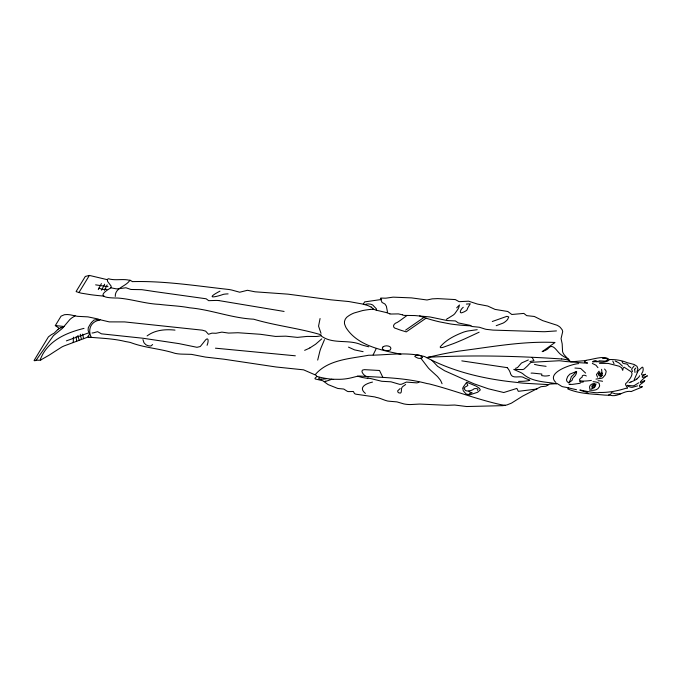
<?xml version="1.0" encoding="UTF-8"?>
<svg xmlns="http://www.w3.org/2000/svg" width="682" height="682" viewBox="0 0 682 682"><rect width="100%" height="100%" fill="white"/><g stroke="black" fill="none" stroke-linecap="round" stroke-linejoin="round"><path stroke-width="1.02" d="M73.247 342.56L73.426 337.138M100.143 319.756L109.265 321.887L124.601 321.913L202.298 330.165L205.64 331.145L208.487 334.299L211.974 333.14L215.972 333.268L221.863 332.117L228.555 333.08L237.941 332.731L260.456 334.291L275.537 336.431L285.792 336.166L297.429 337.385L307.062 336.422L315.749 336.499A17.007 8.713 -4.6 0 0 318.127 336.32L321.017 335.723A1.458 0.75 -4.6 0 0 321.29 335.229L320.54 334.674A5.814 2.975 -4.6 0 1 319.858 334.453C298.153 328.093 275.434 325.672 253.661 319.193C231.871 318.17 210.926 309.628 189.664 307.812C179.588 305.851 169.324 305.638 159.145 304.343C145.155 303.754 131.558 299.04 117.884 298.043C106.46 297.966 95.054 297.02 110.612 288.034A7.903 4.049 -4.6 0 0 111.081 286.048L107.637 281.487L107.313 279.68A3.546 1.816 -4.6 0 1 108.378 278.716C115.966 281.155 124.567 277.941 131.669 281.044A16.914 8.661 -4.6 0 1 132.138 281.632C164.251 280.72 196.791 285.963 228.956 289.5A32.608 16.7 -4.6 0 1 231.982 290.097L239.714 292.228L247.421 290.293L255.068 291.811L288.026 294.155L331.043 299.841L348.8 301.538L363.318 304.172L364.614 301.904L381.63 299.458L380.428 298.426L380.752 298.068L384.989 298.187A6.982 3.572 -4.6 0 0 386.549 298.085L393.113 297.147L411.596 297.898L427.017 299.986L432.192 298.861L437.793 298.605L455.312 299.568L459.114 301.666L468.611 301.197L477.434 304.07L487.715 306.039L495.013 309.389L507.817 311.503L511.79 314.487L523.844 313.413L526.657 315.63L534.33 316.474L542.684 320.625L557.049 325.246A22.924 11.739 -4.6 0 1 560.229 327.334L562.215 329.824L562.693 331.605L561.064 338.613L562.181 343.881L562.565 351.562A28.635 14.663 -4.6 0 0 565.165 355.868L570.638 361.835L583.758 360.761A18.022 9.224 -4.6 0 0 587.594 360.028C593.451 359.312 605.062 355.058 609.154 359.55C615.198 359.354 621.455 360.241 627.252 362.696A36.632 18.755 -4.6 0 0 629.418 363.225L634.226 364.512L636.988 366.311L637.926 368.86L636.877 372.031L642.163 367.197L642.828 367.283L643.203 369.132A33.06 16.931 -4.6 0 1 642.657 371.988C637.977 378.655 650.5 371.554 643.262 375.535C638.855 379.686 649.085 375.228 647.269 375.867C643.893 377.751 635.002 386.259 644.797 380.454C644.822 382.457 636.971 385.032 639.972 386.89A3.052 1.56 -4.6 0 0 640.509 386.967C647.789 385.194 632.197 390.846 631.344 391.545C624.064 390.002 618.003 397.563 610.271 395.245A57.459 29.42 -4.6 0 1 604.576 395.091C591.695 393.846 579.913 393.983 567.791 388.953A1.236 0.631 -4.6 0 1 567.995 388.544L568.788 387.853L562.659 386.72A6.377 3.265 -4.6 0 1 561.277 386.106L557.356 383.659L549.692 384.068L545.967 386.174L540.92 386.703L522.634 396.123L511.44 403.147L506.931 404.938L502.89 405.662L466.633 406.532L454.689 405.031L447.077 405.296L419.882 404.068A34.381 17.604 -4.6 0 0 417.555 404.179L410.59 404.554A19.156 9.804 -4.6 0 1 403.821 403.906L396.967 401.894L390.547 401.348A41.687 21.347 -4.6 0 1 387.538 401.025C383.318 399.967 380.113 397.964 375.773 397.282A7.852 4.015 -4.6 0 0 375.015 396.958L355.748 394.162L354.487 393.574L353.387 391.477L348.698 391.604A4.314 2.208 -4.6 0 1 347.411 391.366L343.779 389.055L337.786 388.459L328.102 384.597L322.842 380.761L315.22 378.962L314.922 378.374L316.712 376.575L316.286 375.356L303.584 369.84L276.04 366.984L224.02 359.209L205.444 357.078L191.386 354.359L182.009 354.128A21.952 11.236 -4.6 0 1 174.788 353.276C160.236 348.562 144.823 347.999 130.433 342.483A56.921 29.147 -4.6 0 0 125.539 341.563C113.459 338.528 101.183 338.298 88.907 337.164A5.124 2.626 -4.6 0 1 88.106 336.823L88.021 336.72A1.279 0.656 -4.6 0 1 87.893 336.439L88.916 335.16A5.499 2.813 -4.6 0 0 89.436 334.282L88.31 330.932A12.046 6.172 -4.6 0 1 88.114 330.284L88.293 327.65L89.956 324.751A83.63 42.821 -4.6 0 1 91.482 322.484M574.338 376.447L572.769 378.28A7.084 3.623 -4.6 0 0 572.582 378.663L572.198 380.01A5.712 2.924 -4.6 0 1 571.925 380.471L568.797 382.79L567.492 381.954A10.452 5.354 -4.6 0 1 566.895 381.093L566.785 380.888A10.486 5.371 -4.6 0 1 566.554 379.507L567.646 376.583L569.854 374.137L576.58 371.443L576.52 372.21M115.258 296.457C114.926 288.801 123.374 286.934 127.884 282.655A27.715 14.194 -4.6 0 0 130.032 280.046M207.072 345.288C208.88 341.128 208.632 335.297 204.131 341.733A79.291 40.596 -4.6 0 0 203.449 342.654L200.261 346.541L196.953 347.3L178.923 343.609L142.981 338.246L101.439 333.83L97.62 331.682L95.011 332.398A5.754 2.95 -4.6 0 1 92.061 333.004M100.066 319.781L99.197 320.08A3.308 1.696 -4.6 0 0 99.188 319.739L98.421 319.15A5.584 2.856 -4.6 0 0 97.884 318.954L87.952 316.874L77.688 316.337A16.24 8.32 -4.6 0 1 76.248 316.081L70.195 314.828A34.91 17.877 -4.6 0 0 67.254 314.53L64.44 314.709L61.065 316.158L55.319 325.57L59.377 328.46A8.627 4.416 -4.6 0 1 60.903 327.786M595.539 385.5L595.906 383.736M317.693 360.087L319.875 351.17A170.892 87.501 -4.6 0 1 320.719 348.613L324.487 339.636M599.828 371.937L598.429 374.026A4.552 2.336 -4.6 0 0 598.438 374.384L598.881 375.339A25.37 12.992 -4.6 0 0 599.103 375.654L601.618 375.688A0.87 0.443 -4.6 0 0 601.933 375.526L602.121 375.271A5.013 2.566 -4.6 0 0 602.189 375.083L601.592 369.32M637.772 371.571L634.2 379.78M389.882 313.873L387.163 312.757L387.299 312.075A19.002 9.727 -4.6 0 0 387.393 311.555L386.379 306.218L385.057 304.146A6.394 3.274 -4.6 0 0 384.401 303.72L382.005 302.424L381.417 300.788A11.313 5.788 -4.6 0 0 380.761 299.645M320.071 318.528L318.554 326.124L321.009 333.362M373.122 354.904L376.311 348.459M40.264 359.388L42.454 354.776A93.997 48.132 -4.6 0 1 43.324 353.242A82.812 42.403 -4.6 0 1 46.282 348.996C55.557 337.334 69.982 331.87 84.005 328.374M568.797 382.79L570.007 380.496A17.723 9.071 -4.6 0 0 570.587 379.158L571.346 376.609A4.356 2.234 -4.6 0 1 571.678 376.293L572.087 375.987A17.826 9.13 -4.6 0 1 572.548 375.697L576.58 371.443M104.406 290.344L107.159 284.897M101.55 290.2L104.661 284.181M98.285 289.594L101.396 283.601M639.656 375.714L639.29 376.387A17.715 9.071 -4.6 0 1 638.727 377.231L636.758 379.039M634.652 369.312L634.985 372.466M78.882 292.638L89.385 275.417L107.313 279.68M91.482 322.484L94.031 320.02L97.202 319.585A15.464 7.92 -4.6 0 1 98.012 319.713L98.336 319.773M315.186 374.708C327.94 359.55 350.446 358.664 368.612 355.245C387.171 355.228 406.77 351.503 424.852 356.66C453.053 371.937 484.612 379.124 516.317 382.355A116.17 59.487 -4.6 0 0 523.068 383.156L548.422 384.631M611.26 393.437L611.174 393.54A4.944 2.532 -4.6 0 1 610.603 394.111L608.583 394.946M319.347 377.325L318.724 378.74L320.872 379.175A11.747 6.01 -4.6 0 0 321.29 379.175M152.632 344.546L151.046 345.893A1.245 0.639 -4.6 0 1 150.603 345.996L149.06 345.893A7.996 4.092 -4.6 0 1 148.275 345.706L147.517 345.476A9.318 4.765 -4.6 0 1 145.726 344.606L143.97 342.731L142.956 339.593M593.391 385.5L594.107 385.279A4.962 2.54 -4.6 0 1 594.576 385.296L594.661 385.296M456.684 307.846L459.446 304.965L458.858 307.292A78.677 40.289 -4.6 0 1 458.023 309.117L454.741 313.754A24.91 12.753 -4.6 0 1 453.249 315.075L447.383 318.741M463.24 307.284C460.469 309.253 458.108 314.939 463.513 312.1A12.736 6.522 -4.6 0 0 464.74 311.546L466.411 310.523A5.712 2.924 -4.6 0 0 466.965 309.952L467.895 307.727A13.035 6.675 -4.6 0 1 468.321 306.968L470.256 303.797L466.377 304.087M477.417 390.3L477.494 390.223A16.223 8.312 -4.6 0 0 477.698 389.985L477.92 389.064L476.624 388.629A4.041 2.072 -4.6 0 0 475.465 388.578L475.235 388.587A3.035 1.552 -4.6 0 0 474.118 388.766C471.842 391.17 463.274 392.832 464.578 387.495A3.487 1.782 -4.6 0 1 465.047 387.103L467.562 385.705A1.995 1.023 -4.6 0 0 467.818 385.356L466.906 383.446M599.018 371.161L596.435 374.571L597.603 377.223M634.107 365.91L631.609 369.09L632.512 371.571M321.751 338.86L315.664 344.18L309.935 347.88M635.82 368.067L635.488 368.374A10.477 5.362 -4.6 0 0 634.627 369.303M57.91 329.466L54.134 333.183L51.892 334.376A54.569 27.936 -4.6 0 0 50.587 335.22L48.422 336.865L34.117 360.428A4.74 2.421 -4.6 0 0 34.194 360.676L35.106 360.701A5.124 2.626 -4.6 0 0 36.325 359.943L53.418 335.655L62.309 328.451L69.828 319.56A29.19 14.944 -4.6 0 1 72.062 317.744L75.122 315.834M638.812 382.764L634.217 385.569A4.194 2.148 -4.6 0 1 632.564 385.842L627.133 385.364L628.088 386.225A10.707 5.482 -4.6 0 0 628.847 386.626L630.961 387.257A3.964 2.029 -4.6 0 0 632.393 387.308L637.542 385.867M383.173 346.857L384.401 346.183A2.771 1.415 -4.6 0 1 384.972 346.03C387.333 345.22 392.815 346.703 390.292 349.926A2.029 1.04 -4.6 0 1 389.806 350.198L388.058 350.582M400.181 388.518L397.597 390.939L398.118 392.423A5.661 2.898 -4.6 0 0 399.115 392.926C402.542 394.247 400.718 389.345 401.843 387.7A10.119 5.183 -4.6 0 1 402.73 386.558L405.662 384.503M406.992 315.493L399.908 320.676A75.77 38.797 -4.6 0 1 397.239 322.441C393.088 323.592 391.664 328.008 396.813 328.758A58.984 30.204 -4.6 0 0 400.999 330.284L406.267 331.887L426.062 318.17M405.62 330.114L423.906 317.454M586.119 360.36L584.525 361.775A1.168 0.597 -4.6 0 0 584.653 362.065L587.611 363.046L586.341 363.097A31.304 16.027 -4.6 0 1 585.531 363.071L580.254 362.747A42.872 21.952 -4.6 0 1 576.571 362.33L571.056 361.852A59.854 30.647 -4.6 0 1 569.581 361.784L567.143 361.622A29.232 14.97 -4.6 0 1 565.821 361.494L560.749 360.872A21.151 10.827 -4.6 0 0 559.061 360.752L534.304 362.133L530.767 362.526L529.317 363.932A43.119 22.08 -4.6 0 0 527.715 365.697L523.981 369.132A4.356 2.234 -4.6 0 1 522.497 369.576L513.776 369.414L521.022 372.653A25.413 13.009 -4.6 0 1 522.923 373.83C531.875 382.031 545.285 381.715 556.648 383.719M147.099 335.911C155.112 329.892 165.368 329.099 175.01 330.114M446.386 319.304L446.889 319.023M479.122 332.202L464.945 338.784A242.698 124.269 -4.6 0 1 453.556 343.566L442.729 347.453L440.563 347.709L440.146 346.959C446.105 339.704 455.158 335.322 463.82 332.04A25.481 13.052 -4.6 0 1 467.792 331L477.204 329.696M99.188 320.165C90.536 321.768 87.56 330.045 91.286 337.368M594.832 385.91L594.005 386.183A0.989 0.511 -4.6 0 1 593.511 385.526M219.962 291.129C204.131 299.509 215.964 297.002 223.568 294.292A15.933 8.158 -4.6 0 1 228.103 293.891M304.641 350.343L307.352 349.141A45.515 23.307 -4.6 0 0 309.935 347.88M492.285 321.503L506.871 316.346L508.763 316.917L507.647 319.389A23.052 11.807 -4.6 0 1 506.257 320.872L504.978 321.921A15.959 8.175 -4.6 0 1 503.001 323.14L496.206 325.689M630.986 381.98L629.068 382.73M40.707 359.985L49.07 355.203A161.216 82.548 -4.6 0 0 53.384 352.398L61.712 347.07A30.767 15.754 -4.6 0 1 64.031 345.962L87.236 337.326A5.064 2.592 -4.6 0 1 89.035 337.223M598.489 373.753L600.944 373.097A3.401 1.739 -4.6 0 1 602.428 373.267M528.337 359.951L521.491 363.012L517.578 367.538A8.491 4.348 -4.6 0 1 515.924 368.169L515.507 368.314M602.607 358.579L604.704 358.374A15.754 8.065 -4.6 0 1 605.906 358.425L607.423 358.877A4.97 2.549 -4.6 0 1 607.423 359.286L607.415 359.397A7.221 3.7 -4.6 0 1 607.202 360.156L607.108 360.249A1.483 0.759 -4.6 0 1 606.724 360.548L606.068 360.812A6.922 3.546 -4.6 0 1 605.573 360.948L605.377 361A3.853 1.969 -4.6 0 1 604.644 361.128L598.915 360.787M66.393 340.864L88.004 333.089M60.903 327.778L64.176 326.49L55.319 325.57M590.876 389.107L593.655 387.99A4.791 2.455 -4.6 0 0 594.21 387.615M372.491 382.091C366.643 383.378 357.624 387.146 365.39 393.42M469.19 393.838L472.149 392.713L470.051 392.133A2.83 1.449 -4.6 0 1 469.19 391.604L468.926 391.067M325.783 381.212L324.342 381.553M426.693 357.624L440.325 354.521A201.915 103.391 -4.6 0 1 458.696 351.145C490.648 347.095 522.685 340.915 555.029 342.483L542.147 351.648L545.225 350.437A29.957 15.336 -4.6 0 0 547.706 348.996C552.872 341.861 556.768 351.81 561.005 354.666A53.528 27.408 -4.6 0 0 564.381 356.933L568.711 359.218M578.575 363.625C572.138 363.915 545.063 372.739 555.915 382.491M580.22 383.275L572.351 384.392A17.826 9.13 -4.6 0 1 570.058 384.307M505.132 405.33L504.382 405.227A36.768 18.823 -4.6 0 1 498.815 404.196C475.183 398.757 452.533 389.823 429.046 383.881A34.526 17.681 -4.6 0 0 427.103 383.582C405.151 377.717 382.304 377.53 359.687 376.029A7.059 3.615 -4.6 0 0 357.479 376.242L351.665 377.717A28.593 14.637 -4.6 0 1 339.747 379.32L333.66 379.269M594.755 383.506C591.729 383.386 588.464 385.586 589.811 388.851M326.243 378.774L325.416 378.885A18.278 9.36 -4.6 0 1 321.282 379.201M537.032 389.004L518.311 391.332L516.862 388.416L503.785 392.525L488.269 388.774L473.785 383.727L444.536 370.71L437.605 366.319L431.868 360.232M370.394 309.398L373.267 309.236M595.991 379.107L601.746 378.195A4.424 2.268 -4.6 0 0 602.743 377.751L605.377 374.716L606.145 371.69A12.438 6.368 -4.6 0 0 605.684 370.369L604.559 369.039M556.452 330.915L545.012 331.699A38.823 19.88 -4.6 0 1 540.869 331.623L493.069 330.105L486.215 329.346A15.737 8.056 -4.6 0 1 484.109 328.767L479.369 327.249L472.114 326.507A7.834 4.015 -4.6 0 1 471.168 325.987L470.58 325.621A8.141 4.169 -4.6 0 0 470.077 325.34L458.287 322.918A6.121 3.137 -4.6 0 1 457.631 322.441L455.414 320.932L447.298 320.566L429.839 316.942L414.792 315.553L404.17 315.399A3.836 1.961 -4.6 0 1 403.429 315.22L403.19 315.135A11.765 6.027 -4.6 0 1 402.627 314.905M106.904 289.356L102.453 289.407L98.813 288.136M599.478 363.353L608.216 363.429L619.171 366.225L621.652 367.76L622.709 370.386L623.212 368.016L624.039 367.163L627.704 369.482A22.088 11.313 -4.6 0 0 629.537 370.693C635.488 372.96 629.162 379.78 626.698 382.755C622.675 384.358 630.662 389.26 626.025 388.246C617.534 390.965 608.267 392.738 598.984 392.448C596 394.392 567.032 386.362 586.384 392.193A12.796 6.556 -4.6 0 1 588.063 393.147M620.663 393.812L615.266 393.804L611.251 392.5M428.177 357.266C472.677 354.896 517.237 355.987 561.67 358.971M529.94 361.537L533.955 360.718L532.148 357.436M595.395 361.656L592.59 361.937L593.118 361.383A5.311 2.719 -4.6 0 1 593.698 361.068L595.036 360.633A1.253 0.639 -4.6 0 1 595.557 360.625L597.406 361.349A7.008 3.589 -4.6 0 0 601.294 362.202A9.062 4.638 -4.6 0 0 604.107 362.057L607.048 361.349A7.86 4.024 -4.6 0 0 609.282 359.721M574.909 368.041L580.697 368.476L585.616 373.088M531.082 373.114L532.054 373.097A11.364 5.823 -4.6 0 1 532.625 373.097L541.823 374.043L541.696 375.612L544.748 376.021A14.612 7.485 -4.6 0 0 546.137 375.978L546.879 375.918A7.962 4.075 -4.6 0 0 549.428 375.467M367.521 378.348L367.922 378.348A21.756 11.142 -4.6 0 1 368.519 378.34A12.071 6.181 -4.6 0 1 370.019 378.391L381.801 381.289L390.982 381.809L399.788 384.384L401.681 384.205L406.353 382.091L416.855 382.883A5.891 3.018 -4.6 0 0 419.021 382.176M518.559 381.417L522.659 381.306A28.721 14.706 -4.6 0 0 527.357 380.863A15.712 8.048 -4.6 0 0 528.601 380.675L529.846 380.164L525.49 378.399A11.458 5.865 -4.6 0 1 523.571 377.402C520.025 375.458 512.31 379.269 510.63 373.924M367.317 378.357L361.869 377.402A36.939 18.917 -4.6 0 0 358.007 376.353L357.479 376.234M89.368 275.426L85.301 276.449L76.128 291.47A1.194 0.614 -4.6 0 0 76.341 291.708L81.005 293.124L90.732 294.692A155.828 79.785 -4.6 0 0 97.56 295.502L104.141 296.176M601.456 373.992L601.371 373.992A4.177 2.14 -4.6 0 0 600.731 373.983L599.981 374.239A1.253 0.639 -4.6 0 0 599.785 374.725L599.81 374.776A0.963 0.494 -4.6 0 0 600.399 375.074L600.552 375.074A1.398 0.716 -4.6 0 0 601.038 374.819M591.388 380.403C588.14 380.906 573.383 382.747 582.317 377.001C581.439 375.45 583.971 374.589 586.06 375.782A3.078 1.577 -4.6 0 1 586.273 376.012M470.947 325.86L468.832 325.749A118.907 60.886 -4.6 0 1 450.563 323.984L439.839 321.913A120.637 61.772 -4.6 0 1 426.421 318.281L419.626 315.945M570.058 384.307L569.01 384.239M589.47 390.07C592.931 390.564 597.534 390.641 599.231 386.882A17.621 9.019 -4.6 0 0 599.649 385.722L599.12 383.327A4.834 2.472 -4.6 0 0 598.626 382.952L596.81 382.235A12.25 6.274 -4.6 0 0 593.025 381.681M215.452 348.178L295.332 355.799M218.726 300.557L284.096 311.444M546.086 366.319L540.025 365.543A39.437 20.196 -4.6 0 1 535.916 364.725L534.483 364.367M576.512 389.72L568.779 387.973M108.046 286.679L95.633 284.854M461.799 360.872L507.28 367.658M363.097 351.665L354.58 349.892L348.493 347.129M400.922 354.248C381.434 350.207 357.504 345.748 346.081 327.718A126.468 64.756 -4.6 0 1 345.356 326.098C343.165 322.424 344.904 317.855 348.562 315.902A24.109 12.344 -4.6 0 1 354.171 312.97L362.688 310.54A52.003 26.624 -4.6 0 1 370.394 309.415M569.419 360.318L567.68 359.943A42.199 21.611 -4.6 0 0 561.687 358.945M368.757 346.797L364.665 345.74A59.505 30.468 -4.6 0 1 361.281 344.742C348.655 339.048 333.123 344.546 321.537 336.192M316.772 376.43L320.301 377.308A51.193 26.214 -4.6 0 0 333.626 379.345M363.284 304.172L366.873 305.246A39.871 20.417 -4.6 0 1 367.982 305.621L371.196 307.096M110.782 287.778L116.145 288.827A8.951 4.578 -4.6 0 0 118.864 288.725L125.94 287.761L130.245 289.245A4.731 2.421 -4.6 0 0 131.174 289.475L141.847 289.671L151.268 291.061A101.234 51.841 -4.6 0 0 154.601 291.581L206.126 298.784L208.692 300.668L215.367 300.447A13.512 6.914 -4.6 0 1 218.717 300.566M373.199 309.193L377.871 310.591A18.474 9.463 -4.6 0 0 379.081 310.839L387.163 312.757M592.326 363.446L595.966 365.202L597.943 367.666M402.406 314.811L398.441 313.899L391.144 314.027A7.715 3.947 -4.6 0 1 389.882 313.882M615.181 361.042L616.409 361.596M595.77 384.708L595.701 384.665A7.4 3.794 -4.6 0 0 595.19 384.435L593.059 384.784A4.561 2.336 -4.6 0 0 592.343 385.364A4.211 2.157 -4.6 0 0 592.01 385.867L592.291 387.785M630.867 367.658L628.727 366.225A6.198 3.171 -4.6 0 1 628.369 365.697C627.73 362.423 622.513 365.22 622.061 361.571M580.186 381.877L580.246 381.92A1.355 0.691 -4.6 0 0 580.544 382.048L581.064 382.133A3.674 1.884 -4.6 0 0 583.46 381.869M622.513 366.166L619.444 363.284A27.757 14.211 -4.6 0 0 616.392 361.605M372.815 308.639L373.182 309.117M420.811 358.161L428.381 368.033A97.219 49.786 -4.6 0 0 430.393 370.045L437.503 376.541L440.274 379.976A53.418 27.357 -4.6 0 1 441.143 381.605L442.064 383.744M382.713 377.078L379.516 370.479L364.384 369.644C359.252 369.772 363.455 375.083 365.833 376.242A11.73 6.002 -4.6 0 0 368.246 377.112M612.777 361.059L614.03 363.728M510.545 373.617L510.503 373.463A48.217 24.688 -4.6 0 0 507.357 367.76M77.927 335.425L79.112 340.395M80.306 334.248L81.431 339.491M82.718 334.112L83.536 338.656M76.171 336.61L76.648 341.324M40.741 360.122A8.534 4.365 -4.6 0 1 36.24 360.053M57.919 329.466A11.287 5.78 -4.6 0 1 59.368 328.46M371.247 307.079A15.839 8.107 -4.6 0 1 372.798 308.639M331.946 379.141A29.505 15.106 -4.6 0 1 325.808 381.247M364.887 304.641A9.539 4.885 -4.6 0 1 366.029 304.257L366.814 304.078A4.211 2.157 -4.6 0 1 368.289 303.916L370.539 304.189A8.491 4.348 -4.6 0 1 372.781 305.042L376.481 308.963A6.718 3.436 -4.6 0 1 376.225 310.165M388.041 350.497A5.166 2.643 -4.6 0 1 383.173 349.593A5.166 2.643 -4.6 0 1 383.045 346.831M595.42 361.588A4.433 2.268 -4.6 0 1 597.108 361.937M636.877 379.09A27.536 14.1 -4.6 0 1 630.961 381.954M576.597 372.21A20.69 10.597 -4.6 0 1 574.457 376.473M595.48 385.5A12.617 6.462 -4.6 0 1 594.337 387.64M594.568 387.308A6.317 3.231 -4.6 0 1 591.967 386.933M598.003 380.786A10.801 5.533 -4.6 0 1 602.556 381.281M602.01 375.322A4.646 2.378 -4.6 0 1 599.657 377.172M580.169 381.886A2.634 1.347 -4.6 0 1 579.802 381.255M422.346 357.3L421.868 358.041L420.112 358.374A4.68 2.396 -4.6 0 1 419.08 358.34L418.603 358.289A3.359 1.722 -4.6 0 1 417.836 358.093L416.702 357.573A10.017 5.124 -4.6 0 0 416.327 357.402L414.784 356.49L415.474 355.646A3.563 1.824 -4.6 0 1 416.225 355.313L416.847 355.143A2.378 1.219 -4.6 0 1 417.759 355.041L419.362 355.271A7.587 3.887 -4.6 0 1 420.572 355.714L422.346 357.3M462.993 388.135L462.959 388.416A20.128 10.307 -4.6 0 0 463.376 390.922L466.113 393.983L469.728 394.861L477.63 392.261L480.324 389.925L479.395 388.314L476.266 386.183L466.701 382.227L463.41 386.822A11.577 5.933 -4.6 0 0 463.146 387.444L462.993 388.135"/></g></svg>
